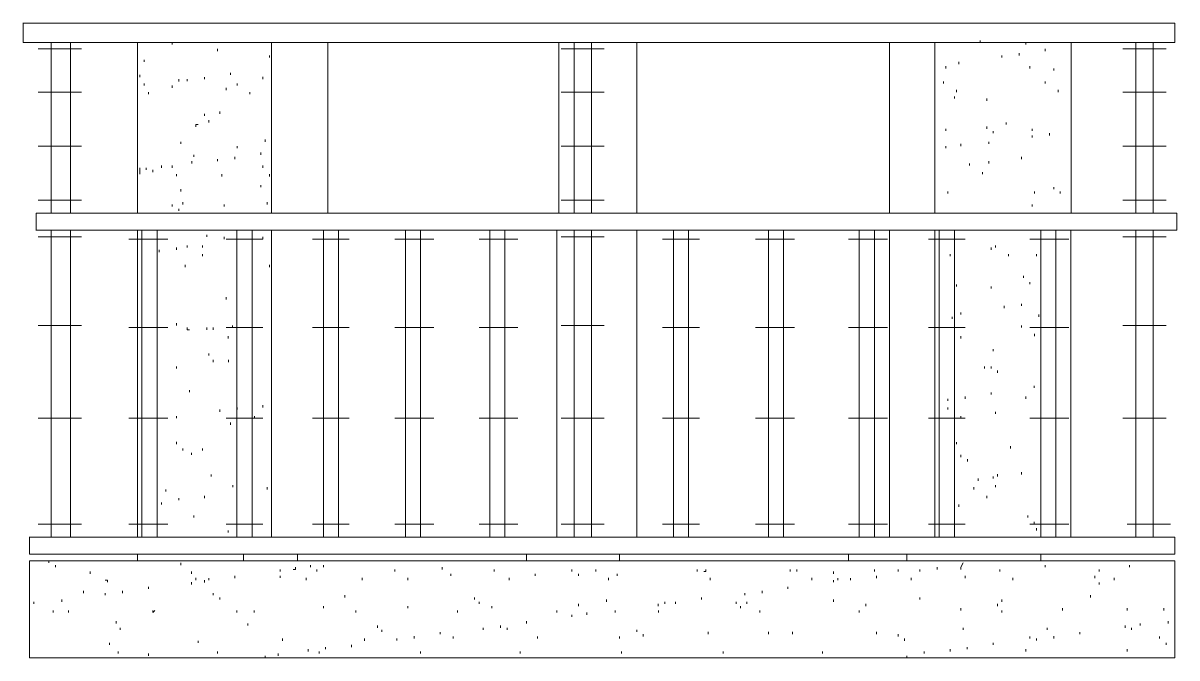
# Model space of a CAD drawing. Header units: millimetres. Extents: x -84511 to -57795, y -17083 to -534.
# Drawn here: x -70558 to -68527, y -8865 to -7746 of the extents above; entities that cross this region are included whole.
import ezdxf

# ---------------------------------------------------------------- set-up
doc = ezdxf.new("R2010")
doc.units = ezdxf.units.MM
doc.layers.add('A-POR-___-___-EXI', color=250, linetype='Continuous', lineweight=25)

msp = doc.modelspace()

# ---------------------------------------------------------------- linework, layer by layer
at = {"layer": 'A-POR-___-___-EXI', "color": 18, "lineweight": 9}
for p, q in [((-68873.1, -7780.4), (-68873.1, -7776.7)), ((-70295.8, -7784.2), (-70295.8, -7780.4)), ((-70215.8, -7795.6), (-70215.8, -7791.8)), ((-68804.7, -7803.2), (-68804.7, -7799.4)), ((-68793.2, -7784.2), (-68793.2, -7780.4)), ((-68759, -7795.7), (-68759, -7791.9)), ((-70345.2, -7814.7), (-70345.2, -7810.8)), ((-70124.5, -7807), (-70124.5, -7803.2)), ((-68911.1, -7818.5), (-68911.1, -7814.7)), ((-68835.1, -7807), (-68835.1, -7803.2)), ((-70352.8, -7841.4), (-70352.8, -7837.5)), ((-70193, -7837.5), (-70193, -7833.7)), ((-68934, -7826.1), (-68934, -7822.2)), ((-68785.7, -7826.1), (-68785.7, -7822.3)), ((-68743.8, -7829.8), (-68743.8, -7826.1)), ((-70345.1, -7856.5), (-70345.1, -7852.7)), ((-70295.8, -7860.3), (-70295.8, -7856.5)), ((-70284.3, -7848.9), (-70284.3, -7845.1)), ((-70269.1, -7848.8), (-70269.1, -7845.1)), ((-70238.7, -7845.1), (-70238.7, -7841.3)), ((-70200.7, -7864.2), (-70200.7, -7860.3)), ((-70181.6, -7856.4), (-70181.6, -7852.7)), ((-70135.9, -7845.1), (-70135.9, -7841.2)), ((-68937.8, -7852.7), (-68937.8, -7848.9)), ((-68759.1, -7852.7), (-68759.1, -7848.9)), ((-70337.6, -7871.7), (-70337.6, -7867.9)), ((-70158.8, -7871.7), (-70158.8, -7867.9)), ((-68918.8, -7879.3), (-68918.8, -7875.6)), ((-68915, -7867.9), (-68915, -7864.1)), ((-68861.8, -7883.2), (-68861.8, -7879.4)), ((-68736.2, -7867.9), (-68736.2, -7864.1)), ((-70238.7, -7909.7), (-70238.7, -7905.9)), ((-70231.1, -7921.2), (-70231.1, -7917.4)), ((-70212, -7906), (-70212, -7902.1)), ((-68827.5, -7925), (-68827.5, -7921.2)), ((-68934, -7936.3), (-68934, -7932.6)), ((-68861.8, -7932.5), (-68861.8, -7928.7)), ((-68850.3, -7940.2), (-68850.3, -7936.4)), ((-68781.9, -7936.3), (-68781.9, -7932.6)), ((-68751.5, -7944), (-68751.5, -7940.2)), ((-70280.6, -7959.2), (-70280.6, -7955.4)), ((-70132.2, -7955.4), (-70132.2, -7951.6)), ((-68907.4, -7963), (-68907.4, -7959.2)), ((-68857.9, -7959.2), (-68857.9, -7955.4)), ((-68781.9, -7947.9), (-68781.9, -7944)), ((-70257.8, -7982), (-70257.8, -7978.2)), ((-70185.5, -7985.8), (-70185.5, -7982)), ((-70181.6, -7966.8), (-70181.6, -7963)), ((-70139.8, -7978.2), (-70139.8, -7974.4)), ((-68934.1, -7966.8), (-68934.1, -7963)), ((-68800.9, -7985.8), (-68800.9, -7982)), ((-70341.4, -8004.8), (-70341.4, -8001)), ((-70314.8, -8001.1), (-70314.8, -7997.3)), ((-70295.7, -8001), (-70295.7, -7997.3)), ((-70261.4, -7993.4), (-70261.4, -7989.7)), ((-70215.9, -7989.7), (-70215.9, -7985.8)), ((-70136, -8001.1), (-70136, -7997.3)), ((-68892.1, -7997.3), (-68892.1, -7993.4)), ((-68857.9, -7993.4), (-68857.9, -7989.6)), ((-70288.1, -8016.2), (-70288.1, -8012.4)), ((-70208.3, -8016.3), (-70208.3, -8012.5)), ((-70124.5, -8016.3), (-70124.5, -8012.4)), ((-68869.3, -8012.4), (-68869.3, -8008.6)), ((-68930.2, -8046.7), (-68930.2, -8042.9)), ((-68778, -8046.7), (-68778, -8042.9)), ((-68743.8, -8039.1), (-68743.8, -8035.2)), ((-68732.4, -8046.7), (-68732.4, -8042.9)), ((-70276.7, -8065.8), (-70276.7, -8061.9)), ((-70128.4, -8065.8), (-70128.4, -8061.9)), ((-70295.8, -8069.5), (-70295.8, -8065.7)), ((-70284.3, -8077.2), (-70284.3, -8073.3)), ((-70204.4, -8069.5), (-70204.4, -8065.7)), ((-68781.9, -8069.5), (-68781.9, -8065.7)), ((-70234.9, -8122.8), (-70234.9, -8119)), ((-70204.5, -8126.6), (-70204.5, -8122.7)), ((-70288.2, -8145.6), (-70288.2, -8141.8)), ((-70269.1, -8141.8), (-70269.1, -8137.9)), ((-70242.6, -8141.8), (-70242.6, -8138)), ((-68854.1, -8145.6), (-68854.1, -8141.8)), ((-68846.5, -8141.8), (-68846.5, -8137.9)), ((-70318.5, -8149.5), (-70318.5, -8145.6)), ((-70242.5, -8157.1), (-70242.5, -8153.2)), ((-68926.4, -8157), (-68926.4, -8153.2)), ((-68823.7, -8157.1), (-68823.7, -8153.2)), ((-68774.2, -8157), (-68774.2, -8153.2)), ((-70272.9, -8176), (-70272.9, -8172.2)), ((-70124.6, -8176), (-70124.6, -8172.2)), ((-68797.1, -8195), (-68797.1, -8191.2)), ((-68785.7, -8206.4), (-68785.7, -8202.7)), ((-68915, -8210.2), (-68915, -8206.5)), ((-68854.1, -8214), (-68854.1, -8210.3)), ((-70200.7, -8233.1), (-70200.7, -8229.3)), ((-68831.4, -8248.3), (-68831.4, -8244.5)), ((-68800.9, -8244.5), (-68800.9, -8240.7)), ((-68922.5, -8267.3), (-68922.5, -8263.5)), ((-68907.4, -8259.7), (-68907.4, -8255.9)), ((-68770.4, -8263.5), (-68770.4, -8259.8)), ((-70288.2, -8278.8), (-70288.2, -8274.9)), ((-70234.9, -8286.3), (-70234.9, -8282.5)), ((-70223.5, -8286.3), (-70223.5, -8282.6)), ((-70189.3, -8282.5), (-70189.3, -8278.7)), ((-70120.8, -8286.4), (-70120.8, -8282.5)), ((-68800.9, -8282.6), (-68800.9, -8278.8)), ((-70196.9, -8301.6), (-70196.9, -8297.7)), ((-68907.4, -8301.6), (-68907.4, -8297.8)), ((-68778, -8297.7), (-68778, -8293.9)), ((-68850.3, -8324.4), (-68850.3, -8320.5)), ((-70231.1, -8331.9), (-70231.1, -8328.2)), ((-70223.4, -8343.4), (-70223.4, -8339.6)), ((-70196.8, -8343.4), (-70196.8, -8339.6)), ((-70288.1, -8354.8), (-70288.1, -8351)), ((-68865.6, -8354.8), (-68865.6, -8351)), ((-68854.1, -8354.8), (-68854.1, -8351)), ((-68842.7, -8362.4), (-68842.7, -8358.5)), ((-68918.8, -8377.6), (-68918.8, -8373.8)), ((-68778.1, -8389), (-68778.1, -8385.2)), ((-68766.7, -8373.8), (-68766.7, -8370)), ((-70265.3, -8396.6), (-70265.3, -8392.9)), ((-68930.2, -8411.9), (-68930.2, -8408)), ((-68899.8, -8408), (-68899.8, -8404.2)), ((-68854.2, -8400.4), (-68854.2, -8396.7)), ((-68793.2, -8408), (-68793.2, -8404.3)), ((-70212.1, -8430.8), (-70212.1, -8427)), ((-70181.6, -8427), (-70181.6, -8423.3)), ((-70136, -8423.3), (-70136, -8419.5)), ((-68930.2, -8427.1), (-68930.2, -8423.3)), ((-70288.2, -8442.3), (-70288.2, -8438.5)), ((-70151.1, -8442.3), (-70151.1, -8438.4)), ((-68907.4, -8442.3), (-68907.4, -8438.4)), ((-68846.5, -8434.7), (-68846.5, -8430.9)), ((-70193, -8453.7), (-70193, -8449.8)), ((-70288.2, -8487.9), (-70288.2, -8484.1)), ((-68915, -8488), (-68915, -8484.2)), ((-70276.7, -8499.4), (-70276.7, -8495.5)), ((-70261.5, -8506.9), (-70261.5, -8503.1)), ((-70242.5, -8499.3), (-70242.5, -8495.5)), ((-68907.4, -8510.7), (-68907.4, -8507)), ((-68819.8, -8495.5), (-68819.8, -8491.7)), ((-68895.9, -8518.3), (-68895.9, -8514.5)), ((-70227.2, -8545), (-70227.2, -8541.2)), ((-68877, -8552.5), (-68877, -8548.7)), ((-68850.3, -8548.7), (-68850.3, -8545)), ((-68842.8, -8545), (-68842.8, -8541.1)), ((-68800.9, -8541.2), (-68800.9, -8537.4)), ((-70307.1, -8571.6), (-70307.1, -8567.8)), ((-70189.2, -8564), (-70189.2, -8560.2)), ((-68884.6, -8567.8), (-68884.6, -8563.9)), ((-68846.5, -8564), (-68846.5, -8560.1)), ((-70314.8, -8594.5), (-70314.8, -8590.6)), ((-70238.7, -8583), (-70238.7, -8579.2)), ((-68861.8, -8583.1), (-68861.8, -8579.2)), ((-68911.2, -8598.2), (-68911.2, -8594.4)), ((-70257.8, -8617.3), (-70257.8, -8613.5)), ((-68789.4, -8617.2), (-68789.4, -8613.4)), ((-68778.1, -8628.7), (-68778.1, -8624.9)), ((-70196.9, -8643.8), (-70196.9, -8640)), ((-68774.2, -8640), (-68774.2, -8636.2)), ((-70512.6, -8697.1), (-70512.6, -8693.3)), ((-70501.1, -8704.8), (-70501.1, -8700.9)), ((-70440.3, -8716.2), (-70440.3, -8712.4)), ((-70280.5, -8700.9), (-70280.5, -8697.1)), ((-70261.5, -8716.1), (-70261.5, -8712.3)), ((-70105.5, -8712.3), (-70105.5, -8708.5)), ((-70052.3, -8704.8), (-70052.3, -8701)), ((-70040.9, -8712.3), (-70040.9, -8708.6)), ((-70029.5, -8704.7), (-70029.5, -8700.9)), ((-69903.9, -8712.3), (-69903.9, -8708.6)), ((-69820.2, -8708.6), (-69820.2, -8704.8)), ((-69729, -8712.3), (-69729, -8708.6)), ((-69592.1, -8712.3), (-69592.1, -8708.6)), ((-69550.2, -8712.3), (-69550.2, -8708.6)), ((-69371.4, -8712.3), (-69371.4, -8708.6)), ((-69207.9, -8712.4), (-69207.9, -8708.6)), ((-69196.4, -8712.3), (-69196.4, -8708.6)), ((-69131.8, -8716.1), (-69131.8, -8712.3)), ((-69059.5, -8712.4), (-69059.5, -8708.6)), ((-69017.6, -8712.3), (-69017.6, -8708.6)), ((-68979.7, -8712.3), (-68979.7, -8708.5)), ((-68949.2, -8708.5), (-68949.2, -8704.7)), ((-68839, -8712.3), (-68839, -8708.6)), ((-68759, -8704.8), (-68759, -8700.9)), ((-68664, -8712.3), (-68664, -8708.6)), ((-68610.7, -8704.8), (-68610.7, -8700.9)), ((-70261.5, -8735.2), (-70261.5, -8731.3)), ((-70253.9, -8727.5), (-70253.9, -8723.7)), ((-70238.7, -8731.4), (-70238.7, -8727.6)), ((-70231.1, -8727.5), (-70231.1, -8723.8)), ((-70185.4, -8723.8), (-70185.4, -8720)), ((-70105.6, -8723.7), (-70105.6, -8720)), ((-70059.9, -8727.6), (-70059.9, -8723.7)), ((-69961, -8727.6), (-69961, -8723.7)), ((-69881.1, -8727.6), (-69881.1, -8723.7)), ((-69805, -8719.9), (-69805, -8716.1)), ((-69702.3, -8727.6), (-69702.3, -8723.7)), ((-69656.7, -8719.9), (-69656.7, -8716.1)), ((-69580.6, -8719.9), (-69580.6, -8716.1)), ((-69527.4, -8727.6), (-69527.4, -8723.7)), ((-69512.2, -8719.9), (-69512.2, -8716.1)), ((-69348.6, -8727.6), (-69348.6, -8723.7)), ((-69169.8, -8727.6), (-69169.8, -8723.7)), ((-69131.8, -8731.3), (-69131.8, -8727.5)), ((-69124.2, -8727.6), (-69124.2, -8723.8)), ((-69101.4, -8727.5), (-69101.4, -8723.8)), ((-69055.8, -8723.8), (-69055.8, -8720)), ((-68994.8, -8727.6), (-68994.8, -8723.7)), ((-68899.8, -8723.8), (-68899.8, -8719.9)), ((-68816.1, -8727.6), (-68816.1, -8723.7)), ((-68671.5, -8723.8), (-68671.5, -8719.9)), ((-68663.9, -8735.1), (-68663.9, -8731.4)), ((-68637.4, -8727.6), (-68637.4, -8723.7)), ((-70451.7, -8750.4), (-70451.7, -8746.5)), ((-70413.7, -8754.1), (-70413.7, -8750.3)), ((-70383.2, -8750.3), (-70383.2, -8746.6)), ((-70337.6, -8742.8), (-70337.6, -8739)), ((-70223.4, -8754.2), (-70223.4, -8750.4)), ((-69991.5, -8758), (-69991.5, -8754.2)), ((-69287.8, -8754.1), (-69287.8, -8750.3)), ((-69257.3, -8750.3), (-69257.3, -8746.6)), ((-69211.7, -8742.8), (-69211.7, -8739)), ((-68679.1, -8758), (-68679.1, -8754.2)), ((-70539.2, -8769.4), (-70539.2, -8765.6)), ((-70489.8, -8765.6), (-70489.8, -8761.8)), ((-70212.1, -8761.8), (-70212.1, -8758)), ((-70029.4, -8777), (-70029.4, -8773.2)), ((-69881.1, -8777), (-69881.1, -8773.2)), ((-69763.3, -8761.7), (-69763.3, -8758)), ((-69755.6, -8769.4), (-69755.6, -8765.6)), ((-69732.8, -8777), (-69732.8, -8773.2)), ((-69580.6, -8773.2), (-69580.6, -8769.4)), ((-69531.2, -8765.6), (-69531.2, -8761.7)), ((-69440, -8773.3), (-69440, -8769.4)), ((-69428.5, -8769.4), (-69428.5, -8765.7)), ((-69409.5, -8769.4), (-69409.5, -8765.6)), ((-69363.9, -8761.8), (-69363.9, -8758)), ((-69303, -8769.4), (-69303, -8765.6)), ((-69295.3, -8777), (-69295.3, -8773.2)), ((-69283.9, -8769.4), (-69283.9, -8765.7)), ((-69131.8, -8765.7), (-69131.8, -8761.8)), ((-69074.7, -8773.2), (-69074.7, -8769.4)), ((-68979.6, -8761.8), (-68979.6, -8758)), ((-68842.7, -8773.2), (-68842.7, -8769.4)), ((-68835.1, -8765.7), (-68835.1, -8761.8)), ((-70505, -8784.6), (-70505, -8780.8)), ((-70478.3, -8784.6), (-70478.3, -8780.8)), ((-70181.7, -8784.6), (-70181.7, -8780.8)), ((-70151.2, -8784.6), (-70151.2, -8780.8)), ((-69972.5, -8784.7), (-69972.5, -8780.8)), ((-69793.7, -8784.7), (-69793.7, -8780.8)), ((-69618.7, -8784.7), (-69618.7, -8780.8)), ((-69592.1, -8792.2), (-69592.1, -8788.4)), ((-69565.5, -8788.4), (-69565.5, -8784.6)), ((-69516, -8784.6), (-69516, -8780.8)), ((-69439.9, -8784.7), (-69439.9, -8780.8)), ((-69261.1, -8784.7), (-69261.1, -8780.8)), ((-69086.2, -8784.7), (-69086.2, -8780.8)), ((-68907.4, -8780.8), (-68907.4, -8777)), ((-68835.2, -8784.5), (-68835.2, -8780.8)), ((-68728.6, -8780.8), (-68728.6, -8777)), ((-68614.4, -8780.8), (-68614.4, -8777)), ((-68549.8, -8780.8), (-68549.8, -8777)), ((-70394.6, -8803.6), (-70394.6, -8799.8)), ((-70387.1, -8815), (-70387.1, -8811.3)), ((-70162.6, -8807.5), (-70162.6, -8803.6)), ((-69934.4, -8811.2), (-69934.4, -8807.5)), ((-69926.8, -8818.8), (-69926.8, -8815)), ((-69748, -8815.1), (-69748, -8811.2)), ((-69717.6, -8811.2), (-69717.6, -8807.4)), ((-69706.2, -8815), (-69706.2, -8811.2)), ((-69671.9, -8803.6), (-69671.9, -8799.9)), ((-69477.9, -8818.8), (-69477.9, -8815)), ((-68903.6, -8815.1), (-68903.6, -8811.3)), ((-68755.2, -8815.1), (-68755.2, -8811.3)), ((-68618.3, -8811.2), (-68618.3, -8807.4)), ((-68606.9, -8815.1), (-68606.9, -8811.3)), ((-68591.6, -8807.4), (-68591.6, -8803.6)), ((-68542.2, -8803.6), (-68542.2, -8799.9)), ((-70250.1, -8837.9), (-70250.1, -8834.1)), ((-70101.8, -8834.1), (-70101.8, -8830.3)), ((-69957.2, -8834.1), (-69957.2, -8830.3)), ((-69900.1, -8834), (-69900.1, -8830.2)), ((-69869.7, -8830.2), (-69869.7, -8826.4)), ((-69824, -8822.7), (-69824, -8818.9)), ((-69801.3, -8830.3), (-69801.3, -8826.5)), ((-69652.9, -8830.3), (-69652.9, -8826.5)), ((-69508.4, -8830.3), (-69508.4, -8826.5)), ((-69466.5, -8826.5), (-69466.5, -8822.6)), ((-69352.4, -8822.6), (-69352.4, -8818.8)), ((-69245.9, -8822.6), (-69245.9, -8818.8)), ((-69204, -8822.6), (-69204, -8818.8)), ((-69055.7, -8822.6), (-69055.7, -8818.8)), ((-69017.6, -8826.5), (-69017.6, -8822.6)), ((-69006.3, -8834.1), (-69006.3, -8830.3)), ((-68785.7, -8830.3), (-68785.7, -8826.5)), ((-68774.3, -8834), (-68774.3, -8830.2)), ((-68743.8, -8830.2), (-68743.8, -8826.4)), ((-68698.2, -8822.7), (-68698.2, -8818.9)), ((-68557.5, -8830.3), (-68557.5, -8826.5)), ((-70406.1, -8841.7), (-70406.1, -8837.9)), ((-70390.8, -8856.9), (-70390.8, -8853)), ((-70215.8, -8856.9), (-70215.8, -8853)), ((-70056.1, -8853), (-70056.1, -8849.3)), ((-70037.1, -8856.9), (-70037.1, -8853)), ((-70025.6, -8849.3), (-70025.6, -8845.5)), ((-69980, -8845.5), (-69980, -8841.7)), ((-69858.3, -8856.9), (-69858.3, -8853.1)), ((-69683.3, -8856.9), (-69683.3, -8853.1)), ((-69504.5, -8856.9), (-69504.5, -8853.1)), ((-69325.8, -8856.9), (-69325.8, -8853.1)), ((-69150.8, -8856.9), (-69150.8, -8853.1)), ((-68972, -8856.9), (-68972, -8853.1)), ((-68926.4, -8853), (-68926.4, -8849.3)), ((-68896, -8849.3), (-68896, -8845.5)), ((-68850.3, -8841.7), (-68850.3, -8837.9)), ((-68793.2, -8853.1), (-68793.2, -8849.3)), ((-68614.5, -8853.1), (-68614.5, -8849.3)), ((-68546, -8841.6), (-68546, -8837.8)), ((-70337.6, -8860.7), (-70337.6, -8856.9)), ((-70132.2, -8864.5), (-70132.2, -8860.7)), ((-70109.4, -8860.7), (-70109.4, -8856.9)), ((-69002.5, -8864.5), (-69002.5, -8860.7))]:
    msp.add_line(p, q, dxfattribs=at)
at = {"layer": 'A-POR-___-___-EXI', "color": 18, "lineweight": 9, "flags": 128}
for points in [[(-70558.2, -7746.1), (-70558.2, -7780.4)], [(-70455.5, -7791.9), (-70531.6, -7791.9)], [(-70508.8, -7780.4), (-70508.8, -8080.9)], [(-70356.6, -8080.9), (-70356.6, -7780.4)], [(-70120.8, -8080.9), (-70120.8, -7780.4)], [(-70021.9, -7780.4), (-70021.9, -8080.9)], [(-69614.9, -8080.9), (-69614.9, -7780.5)], [(-69535, -7791.8), (-69611.1, -7791.8)], [(-69588.3, -7780.5), (-69588.3, -8080.9)], [(-69557.8, -7780.5), (-69557.8, -8080.9)], [(-69477.9, -7780.5), (-69477.9, -8080.9)], [(-69032.9, -8080.9), (-69032.9, -7780.5)], [(-68953, -8080.9), (-68953, -7780.5)], [(-68713.3, -8080.9), (-68713.3, -7780.5)], [(-68546, -7791.9), (-68622.1, -7791.9)], [(-68568.8, -7780.5), (-68568.8, -8080.9)], [(-70455.5, -7868), (-70531.6, -7868)], [(-69535, -7867.9), (-69611.1, -7867.9)], [(-68546, -7868), (-68622.1, -7868)], [(-70455.5, -7963), (-70531.6, -7963)], [(-69535, -7963), (-69611.1, -7963)], [(-68546, -7963), (-68622.1, -7963)], [(-70330, -8004.9), (-70330, -8008.7)], [(-70280.6, -8039.1), (-70280.6, -8043)], [(-70139.7, -8031.5), (-70139.7, -8035.3)], [(-70455.5, -8058.1), (-70531.6, -8058.1)], [(-69535, -8058.1), (-69611.1, -8058.1)], [(-68546, -8058.1), (-68622.1, -8058.1)], [(-70455.5, -8122.7), (-70531.6, -8122.7)], [(-70508.8, -8111.4), (-70508.8, -8651.4)], [(-70356.6, -8651.4), (-70356.6, -8111.4)], [(-70349, -8651.4), (-70349, -8111.4)], [(-70322.4, -8651.4), (-70322.4, -8111.4)], [(-70181.7, -8651.4), (-70181.7, -8111.4), (-70181.7, -8651.4), (-70181.7, -8111.4)], [(-70155, -8651.4), (-70155, -8111.4), (-70155, -8651.4), (-70155, -8111.4)], [(-70120.8, -8651.4), (-70120.8, -8111.4)], [(-70029.5, -8651.4), (-70029.5, -8111.4)], [(-70002.9, -8651.4), (-70002.9, -8111.4)], [(-69884.9, -8651.4), (-69884.9, -8111.4)], [(-69858.4, -8651.4), (-69858.4, -8111.4)], [(-69736.6, -8651.4), (-69736.6, -8111.4)], [(-69709.9, -8651.5), (-69709.9, -8111.4)], [(-69618.7, -8651.5), (-69618.7, -8111.4)], [(-69535, -8122.8), (-69611.1, -8122.8)], [(-69588.2, -8111.4), (-69588.2, -8651.5)], [(-69557.8, -8111.4), (-69557.8, -8651.5)], [(-69477.9, -8111.4), (-69477.9, -8651.5)], [(-69413.3, -8651.5), (-69413.3, -8111.4)], [(-69386.6, -8651.5), (-69386.6, -8111.4)], [(-69246, -8651.5), (-69246, -8111.4)], [(-69219.3, -8651.5), (-69219.3, -8111.4)], [(-69086.2, -8651.5), (-69086.2, -8111.4)], [(-68766.6, -8111.4), (-68766.6, -8651.5), (-68766.6, -8111.4), (-68766.6, -8651.5)], [(-68713.5, -8651.5), (-68713.5, -8111.4)], [(-68546, -8122.8), (-68622.1, -8122.8)], [(-68568.8, -8111.4), (-68568.8, -8651.5)], [(-70303.4, -8126.6), (-70371.8, -8126.6)], [(-69983.9, -8126.6), (-70048.5, -8126.6)], [(-69835.4, -8126.6), (-69904, -8126.6)], [(-69687.2, -8126.6), (-69755.6, -8126.6)], [(-69367.7, -8126.6), (-69432.3, -8126.6)], [(-69200.2, -8126.6), (-69268.7, -8126.6)], [(-69036.8, -8126.6), (-69105.2, -8126.6)], [(-68899.8, -8126.6), (-68964.5, -8126.6)], [(-68717.2, -8126.6), (-68785.7, -8126.6)], [(-70455.5, -8278.7), (-70531.6, -8278.7)], [(-70303.4, -8282.5), (-70371.8, -8282.5)], [(-70135.9, -8282.5), (-70200.7, -8282.5)], [(-69983.9, -8282.5), (-70048.5, -8282.5)], [(-69835.4, -8282.5), (-69904, -8282.5)], [(-69687.2, -8282.5), (-69755.6, -8282.5)], [(-69535, -8278.7), (-69611.1, -8278.7)], [(-69367.7, -8282.6), (-69432.3, -8282.6)], [(-69200.2, -8282.6), (-69268.7, -8282.6)], [(-69036.8, -8282.6), (-69105.2, -8282.6)], [(-68899.8, -8282.6), (-68964.5, -8282.6)], [(-68717.2, -8282.5), (-68785.7, -8282.5)], [(-68546, -8278.7), (-68622.1, -8278.7)], [(-70455.5, -8442.3), (-70531.6, -8442.3)], [(-70303.4, -8442.3), (-70371.8, -8442.3)], [(-70135.9, -8442.3), (-70200.7, -8442.3)], [(-69983.9, -8442.3), (-70048.5, -8442.3)], [(-69835.4, -8442.3), (-69904, -8442.3)], [(-69687.2, -8442.3), (-69755.6, -8442.3)], [(-69535, -8442.2), (-69611.1, -8442.2)], [(-69367.7, -8442.2), (-69432.3, -8442.2)], [(-69200.2, -8442.2), (-69268.7, -8442.2)], [(-69036.8, -8442.2), (-69105.2, -8442.2)], [(-68899.8, -8442.2), (-68964.5, -8442.2)], [(-68717.2, -8442.3), (-68785.7, -8442.3)], [(-68546, -8442.2), (-68622.1, -8442.2)], [(-70455.5, -8628.6), (-70531.6, -8628.6)], [(-70303.4, -8628.6), (-70371.8, -8628.6)], [(-70135.9, -8628.6), (-70200.7, -8628.6)], [(-69983.9, -8628.6), (-70048.5, -8628.6)], [(-69835.4, -8628.6), (-69904, -8628.6)], [(-69687.2, -8628.7), (-69755.6, -8628.7)], [(-69535, -8628.7), (-69611.1, -8628.7)], [(-69367.7, -8628.7), (-69432.3, -8628.7)], [(-69268.7, -8628.7), (-69200.3, -8628.7)], [(-69036.8, -8628.7), (-69105.2, -8628.7)], [(-68899.8, -8628.7), (-68964.5, -8628.7)], [(-68717.2, -8628.6), (-68785.7, -8628.6)], [(-68538.5, -8628.7), (-68614.4, -8628.7)], [(-70546.8, -8651.4), (-70546.8, -8681.9), (-68530.8, -8681.9), (-70546.8, -8681.9)], [(-70546.8, -8693.4), (-70546.8, -8864.5)], [(-70356.6, -8693.4), (-70356.6, -8681.9)], [(-70170.2, -8693.4), (-70170.2, -8681.9)], [(-70075.1, -8681.9), (-70075.1, -8693.4)], [(-69671.9, -8693.3), (-69671.9, -8681.9)], [(-69508.4, -8681.9), (-69508.4, -8693.3)], [(-69105.2, -8693.3), (-69105.2, -8681.9)], [(-69002.5, -8693.3), (-69002.5, -8681.9)], [(-68766.6, -8693.3), (-68766.6, -8681.9)]]:
    msp.add_lwpolyline(points, close=True, dxfattribs=at)
for points in [[(-68530.8, -7780.4), (-70558.2, -7780.4), (-68530.8, -7780.4), (-68530.8, -7746.2), (-70558.2, -7746.2), (-68530.8, -7746.2), (-68530.8, -7780.4)], [(-68599.3, -8080.9), (-68599.3, -7780.5), (-68599.3, -8080.9), (-70474.5, -8080.9), (-70474.5, -7780.4), (-70474.5, -8080.9)], [(-70250.2, -7925), (-70253.9, -7925), (-70253.9, -7928.8), (-70253.9, -7925)], [(-70352.8, -8012.4), (-70352.8, -8012.5), (-70352.8, -8004.9), (-70352.8, -8001)], [(-70535.4, -8111.4), (-70535.4, -8080.9), (-68527, -8080.9), (-68527, -8111.3), (-70535.4, -8111.3)], [(-68599.3, -8111.4), (-68599.3, -8651.5), (-68599.3, -8111.3), (-70474.5, -8111.3), (-70474.5, -8651.4), (-70474.5, -8111.4)], [(-70136, -8122.8), (-70135.9, -8126.6), (-70200.7, -8126.6), (-70135.9, -8126.6)], [(-69059.5, -8651.5), (-69059.5, -8111.4), (-69059.5, -8651.5)], [(-69032.9, -8651.5), (-69032.9, -8111.4), (-69032.9, -8651.5)], [(-68953, -8651.5), (-68953, -8111.4), (-68953, -8651.5)], [(-68945.5, -8651.5), (-68945.5, -8111.4), (-68945.5, -8651.5)], [(-68918.8, -8651.5), (-68918.8, -8111.4), (-68918.8, -8651.5)], [(-68740, -8651.5), (-68740, -8111.4), (-68740, -8651.5)], [(-70265.4, -8286.3), (-70269.1, -8286.4), (-70269.1, -8282.5)], [(-70128.3, -8567.8), (-70128.4, -8567.8), (-70128.4, -8564)], [(-70284.3, -8583.1), (-70284.3, -8586.8), (-70284.3, -8583)], [(-68530.8, -8681.9), (-68530.8, -8651.5), (-70546.8, -8651.5), (-68530.8, -8651.5), (-68530.8, -8681.9)], [(-68530.8, -8693.3), (-68530.8, -8864.5), (-70546.8, -8864.5), (-68530.8, -8864.5), (-68530.8, -8693.3), (-70546.8, -8693.3), (-68530.8, -8693.3)], [(-70082.7, -8708.6), (-70078.9, -8708.5), (-70078.9, -8704.7)], [(-69360.1, -8712.3), (-69356.2, -8712.4), (-69356.2, -8708.6)], [(-68907.4, -8708.6), (-68907.4, -8704.8), (-68903.6, -8697.2)], [(-70409.8, -8731.3), (-70409.8, -8727.5), (-70413.7, -8727.5)], [(-70326.2, -8780.8), (-70330, -8784.6), (-70330, -8780.8)]]:
    msp.add_lwpolyline(points, dxfattribs=at)

doc.saveas('drawing.dxf')
